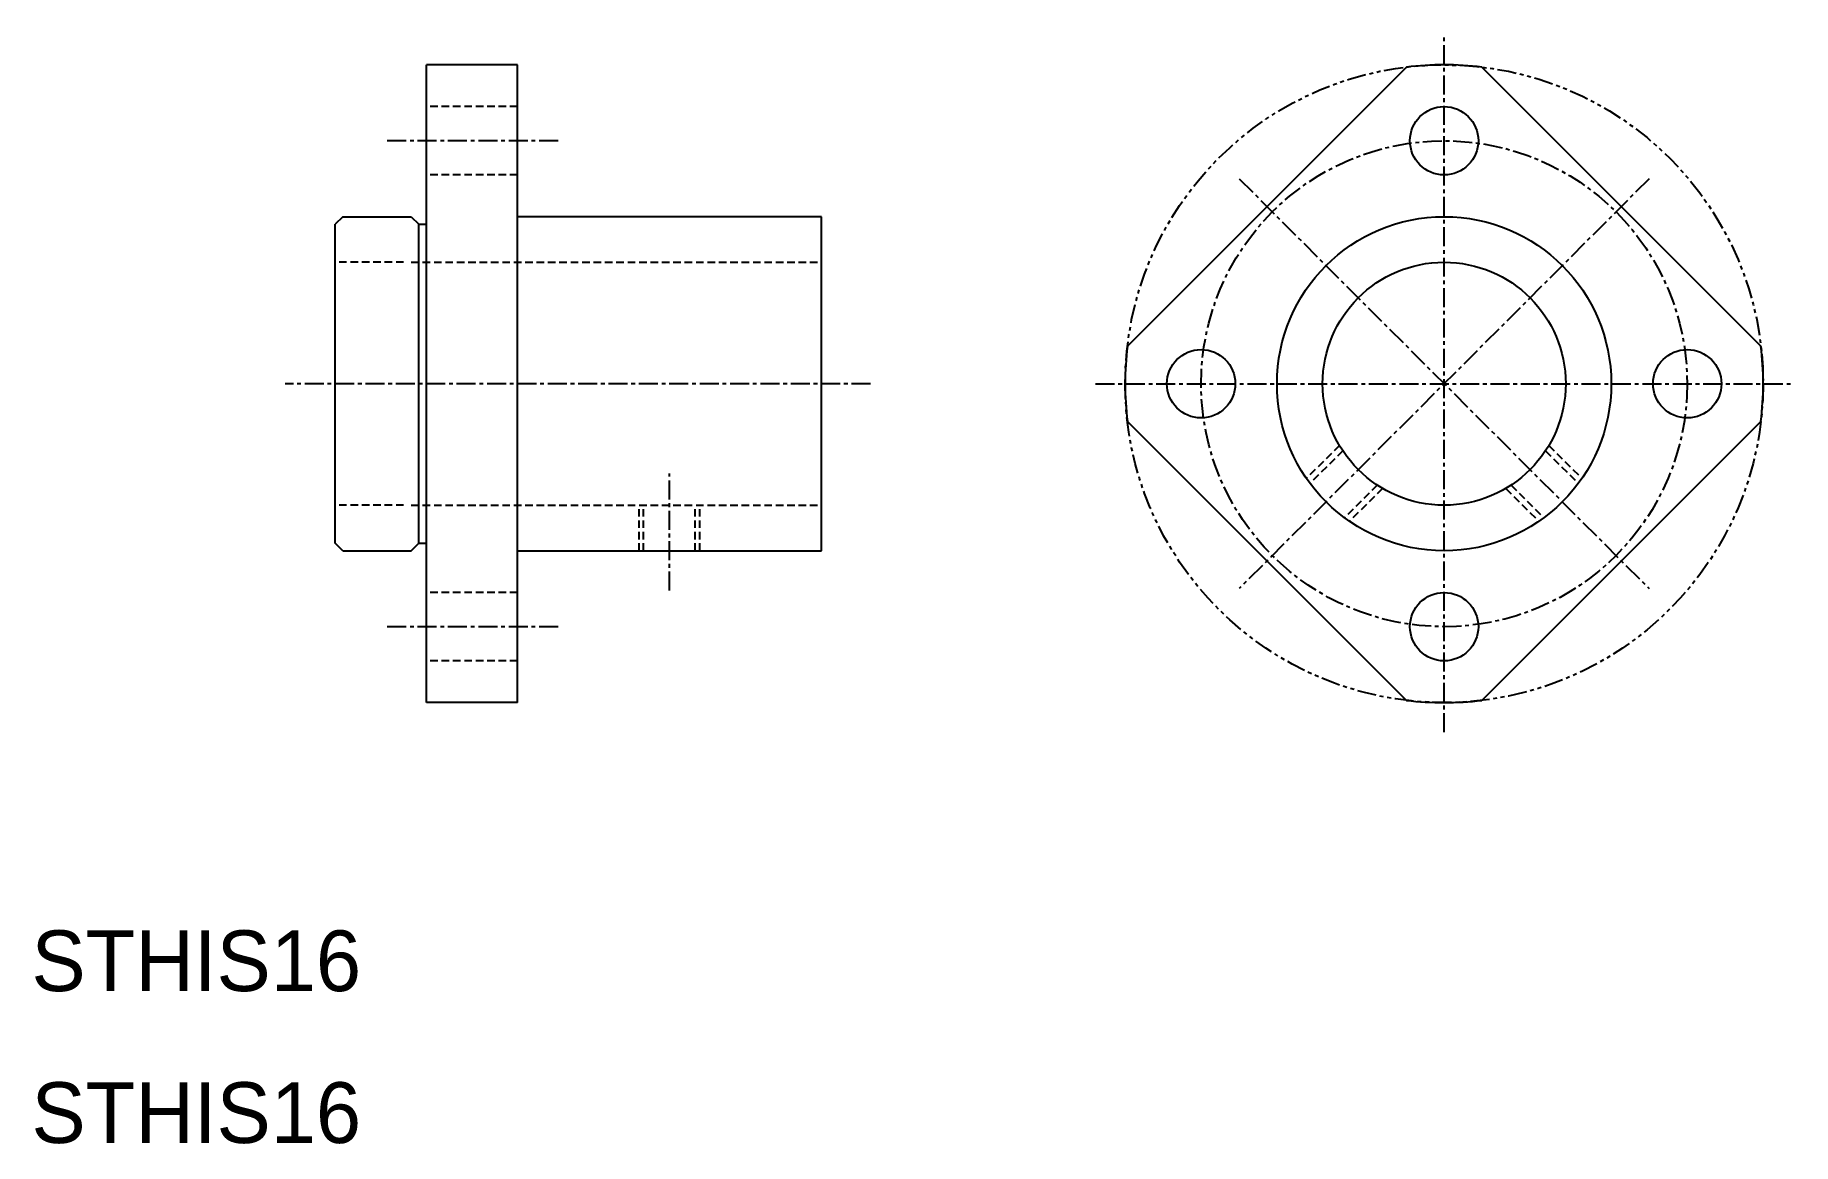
# Model space of a CAD drawing. Extents: x 10 to 126, y 10 to 83.
import ezdxf

# ---------------------------------------------------------------- set-up
doc = ezdxf.new("R2010")
doc.units = 0
for name, pattern in [('CENTER', [2, 1.25, -0.25, 0.25, -0.25]), ('DASHED', [0.75, 0.5, -0.25]), ('PHANTOM', [2.5, 1.25, -0.25, 0.25, -0.25, 0.25, -0.25])]:
    doc.linetypes.add(name, pattern=pattern)
doc.layers.get('0').update_dxf_attribs({"linetype": 'CONTINUOUS'})
doc.layers.add('CENTER', color=1, linetype='CENTER')

msp = doc.modelspace()

# ---------------------------------------------------------------- linework, layer by layer
at = {"color": 7, "linetype": 'CONTINUOUS'}
for p, q in [((36, 39), (36, 81)), ((42, 81), (36, 81)), ((42, 39), (42, 81)), ((100.52, 80.85), (82.15, 62.48)), ((105.48, 80.85), (123.85, 62.48)), ((30.5, 71), (30, 70.5)), ((30.5, 71), (35, 71)), ((35, 71), (35.5, 70.5)), ((62, 71), (42, 71)), ((62, 49), (62, 71)), ((30, 49.5), (30, 70.5)), ((35.5, 49.5), (35.5, 70.5)), ((35.5, 70.5), (36, 70.5)), ((82.15, 57.52), (100.52, 39.15)), ((123.85, 57.52), (105.48, 39.15)), ((30.5, 49), (30, 49.5)), ((30.5, 49), (35, 49)), ((35, 49), (35.5, 49.5)), ((35.5, 49.5), (36, 49.5)), ((42, 49), (62, 49)), ((42, 39), (36, 39))]:
    msp.add_line(p, q, dxfattribs=at)
at = {"color": 3, "linetype": 'DASHED'}
for p, q in [((42, 78.25), (36, 78.25)), ((42, 73.75), (36, 73.75)), ((34.5, 68), (30, 68)), ((35, 68), (62, 68)), ((96.11, 55.94), (93.94, 53.77)), ((96.33, 55.59), (94.17, 53.44)), ((109.67, 55.59), (111.83, 53.44)), ((109.89, 55.94), (112.06, 53.77)), ((98.59, 53.33), (96.44, 51.17)), ((107.41, 53.33), (109.56, 51.17)), ((98.94, 53.11), (96.77, 50.94)), ((107.06, 53.11), (109.23, 50.94)), ((34.5, 52), (30, 52)), ((35, 52), (62, 52)), ((50, 49), (50, 52)), ((50.3, 49), (50.3, 52)), ((53.7, 49), (53.7, 52)), ((54, 49), (54, 52)), ((42, 46.25), (36, 46.25)), ((42, 41.75), (36, 41.75))]:
    msp.add_line(p, q, dxfattribs=at)
at = {"color": 3, "linetype": 'PHANTOM'}
msp.add_circle((103, 60), 21, dxfattribs=at)
at = {"color": 7, "linetype": 'CONTINUOUS'}
for centre, radius in [((103, 76), 2.25), ((103, 60), 11), ((103, 60), 8), ((87, 60), 2.25), ((119, 60), 2.25), ((103, 44), 2.25)]:
    msp.add_circle(centre, radius, dxfattribs=at)
for start, end in [(83.2132, 96.7868), (173.2132, 186.7868), (353.2132, 6.7868), (263.2132, 276.7868)]:
    msp.add_arc((103, 60), 21, start, end, dxfattribs=at)
at = {"layer": 'CENTER', "color": 1, "linetype": 'CENTER'}
for p, q in [((103, 37.05), (103, 82.95)), ((44.67, 76), (33.33, 76)), ((89.51, 73.49), (116.49, 46.51)), ((116.49, 73.49), (89.51, 46.51)), ((65.24, 60), (26.71, 60)), ((80.05, 60), (125.95, 60)), ((52, 46.38), (52, 54.09)), ((44.67, 44), (33.33, 44))]:
    msp.add_line(p, q, dxfattribs=at)
msp.add_circle((103, 60), 16, dxfattribs=at)

# ---------------------------------------------------------------- texts
at = {"color": 7, "linetype": 'CONTINUOUS'}
for p in [(10, 20), (10, 10)]:
    msp.add_text('STHIS16', height=4, dxfattribs=at).set_placement(p)

doc.saveas('drawing.dxf')
